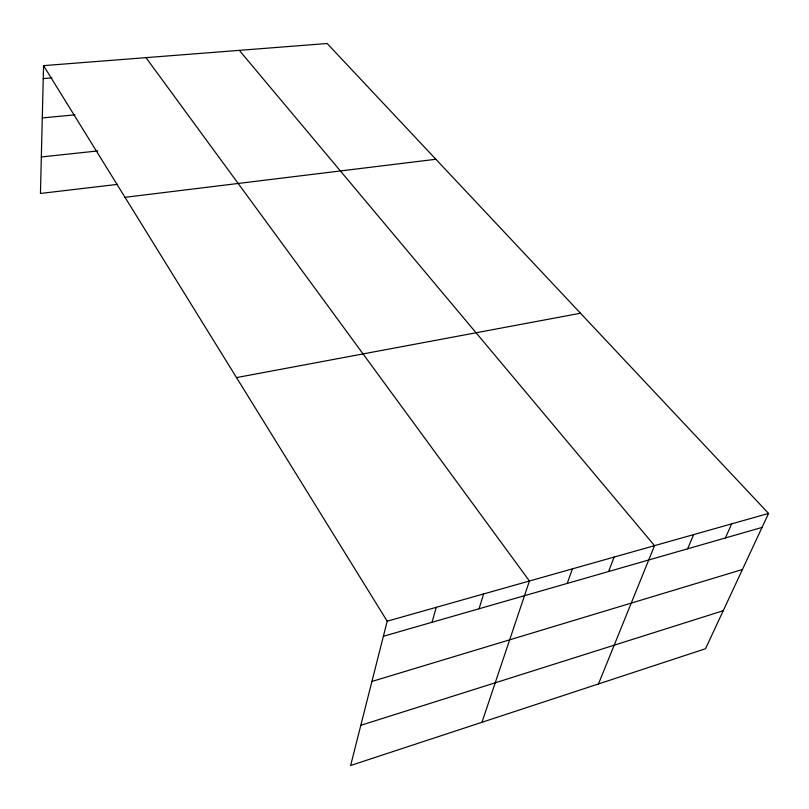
<?xml version="1.0" encoding="UTF-8"?>
<svg xmlns="http://www.w3.org/2000/svg" width="809" height="809" viewBox="0 0 809 809"><rect width="100%" height="100%" fill="white"/><g stroke="black" fill="none" stroke-linecap="round" stroke-linejoin="round"><path stroke-width="1.21" d="M43.555 65.63L387.198 621.191L350.631 765.496L705.529 648.727L768.55 513.442L327.149 43.504L43.555 65.63L40.45 193.452L117.578 184.361M432.026 622.283L436.243 607.337M479.029 608.773L483.63 593.948M481.962 722.285L529.43 581.004L145.984 57.641M567.21 583.42L572.459 568.848M608.59 571.528L614.132 557.067M598.478 683.949L654.521 545.66L239.312 50.36M687.62 548.805L693.687 534.587M725.38 537.955L731.68 523.858M360.814 725.309L723.236 610.714M371.928 681.451L742.419 569.516M383.375 636.268L762.038 527.417M387.198 621.191L768.55 513.442M236.521 377.591L580.498 313.235M125.011 197.315L435.879 159.262M41.34 156.956L97.788 150.939M42.28 117.922L75.116 114.827M43.241 78.574L51.907 77.866"/></g></svg>
